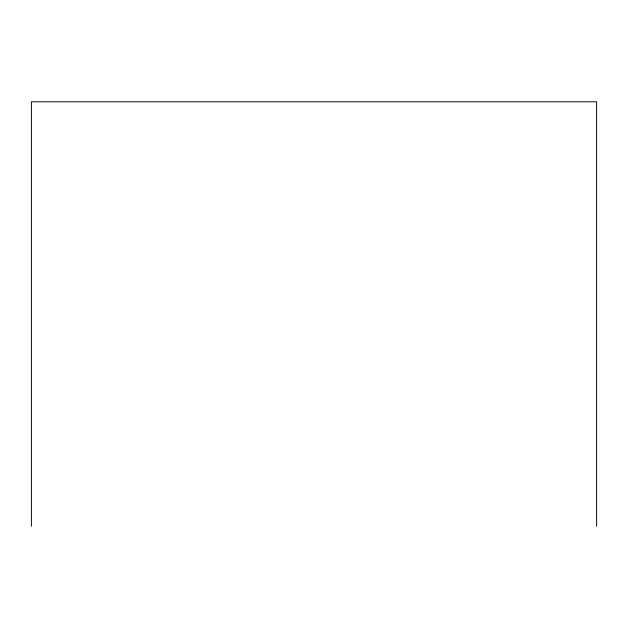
<?xml version="1.0" encoding="UTF-8"?>
<svg xmlns="http://www.w3.org/2000/svg" width="628" height="628" viewBox="0 0 628 628"><rect width="100%" height="100%" fill="white"/><g stroke="black" fill="none" stroke-linecap="round" stroke-linejoin="round"><path stroke-width="0.94" d="M596.6 526.201L596.6 101.799L31.4 101.799L31.4 526.201"/></g></svg>
